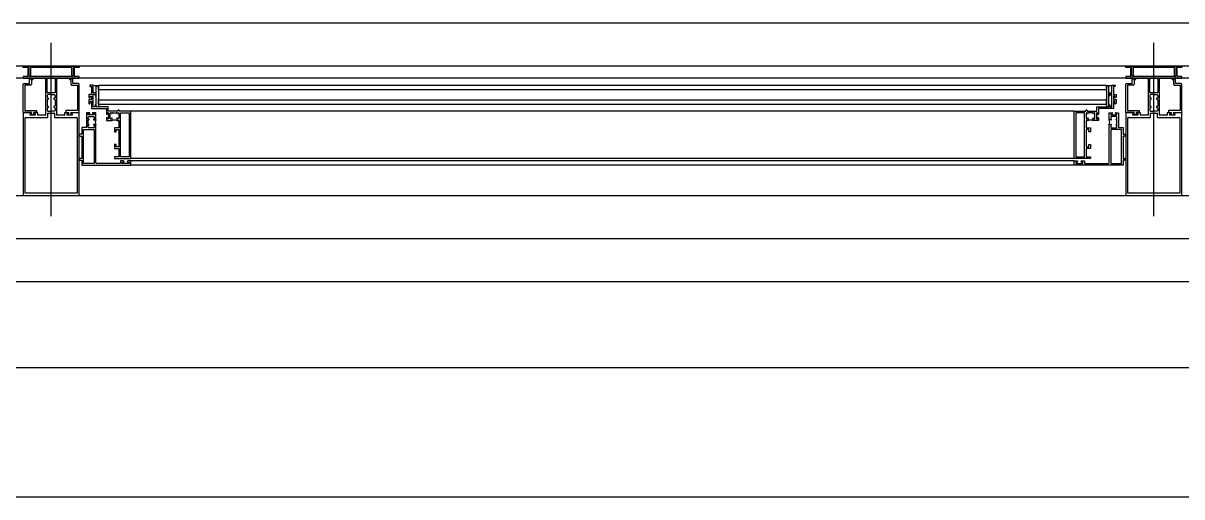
# Model space of a CAD drawing. Header units: millimetres. Extents: x 0 to 356400, y 0 to 68257.
# Drawn here: x 110086.1 to 110139.9, y 7295.9 to 7317.9 of the extents above; entities that cross this region are included whole.
import ezdxf

# ---------------------------------------------------------------- set-up
doc = ezdxf.new("R2010")
doc.units = ezdxf.units.MM
doc.header["$LTSCALE"] = 75
doc.layers.add('8', color=8, linetype='Continuous')

# ---------------------------------------------------------------- blocks, each defined once
blk = doc.blocks.new('G$C7369CDF7')
at = {"layer": '8'}
for p, q in [((1230.3, 85650), (1230.3, 9550)), ((1530.3, 10660), (1530.3, 38660)), ((1780.3, 21690), (1780.3, 28410)), ((1230.3, 28260), (1230.3, 21840)), ((1480.3, 21840), (1480.3, 28260)), ((1630.3, 28260), (1630.3, 21840)), ((1280.3, 26937.5), (1280.3, 21915)), ((1294.3, 26937.5), (1294.3, 21915)), ((1430.3, 21915), (1430.3, 26937.5)), ((1280.3, 24410), (1280.3, 24442.5)), ((1280.3, 24442.5), (1281.8, 24442.5)), ((1281.8, 24442.5), (1281.8, 24436)), ((1294.3, 24442.5), (1292.3, 24442.5)), ((1292.3, 24442.5), (1292.3, 24437.6)), ((1294.3, 24432.5), (1294.3, 24442.5)), ((1300.3, 24441.5), (1300.3, 24435)), ((1334, 24442.5), (1301.3, 24442.5)), ((1302.3, 24434), (1302.3, 24440.5)), ((1302.3, 24440.5), (1331.7, 24440.5)), ((1331.7, 24440.5), (1331.7, 24427)), ((1334, 24433), (1334, 24442.5)), ((1430.3, 24442.5), (1334.3, 24442.5)), ((1334.3, 24442.5), (1334.3, 24433.6)), ((1339.8, 24414.5), (1339.8, 24439.5)), ((1340.3, 24440), (1427.8, 24440)), ((1427.8, 24440), (1427.8, 24380)), ((1430.3, 24377.5), (1430.3, 24442.5)), ((1281.8, 24433.5), (1281.8, 24386)), ((1282.3, 24435.5), (1291.2, 24435.5)), ((1291.2, 24434), (1282.3, 24434)), ((1291.8, 24437.1), (1283.5, 24437.1)), ((1283.5, 24435.6), (1291.8, 24435.6)), ((1292.3, 24435.1), (1292.3, 24410)), ((1295, 24432.5), (1294.3, 24432.5)), ((1294.3, 24417.5), (1294.3, 24431)), ((1294.3, 24431), (1295, 24431)), ((1300.3, 24435), (1294.8, 24435)), ((1294.8, 24435), (1294.8, 24433)), ((1294.8, 24433), (1301.3, 24433)), ((1331.7, 24427), (1334, 24427)), ((1334, 24427), (1334, 24430)), ((1334.3, 24429.5), (1334.3, 24426)), ((1334.8, 24425.5), (1336.8, 24425.5)), ((1335.4, 24433.6), (1335.4, 24434.5)), ((1335.4, 24434.5), (1337, 24434.5)), ((1335.4, 24433.8), (1335.4, 24433)), ((1335.4, 24430), (1335.4, 24429.1)), ((1335.4, 24428.5), (1335.4, 24429.5)), ((1337, 24428.5), (1335.4, 24428.5)), ((1336.4, 24434.3), (1335.9, 24434.3)), ((1335.9, 24428.6), (1336.4, 24428.6)), ((1336.9, 24429.1), (1336.9, 24433.8)), ((1337, 24434.5), (1337, 24428.5)), ((1294.3, 24405.5), (1294.3, 24414.5)), ((1294.3, 24414.5), (1311.3, 24414.5)), ((1322.5, 24416.5), (1295.3, 24416.5)), ((1311.3, 24414.5), (1311.3, 24410)), ((1313.3, 24410), (1313.3, 24413.7)), ((1314.1, 24414.5), (1316.8, 24414.5)), ((1317.3, 24414), (1317.3, 24413.8)), ((1318.8, 24413.8), (1318.8, 24414)), ((1319.3, 24414.5), (1326.3, 24414.5)), ((1322.8, 24416.2), (1322.5, 24416.5)), ((1323.1, 24416.5), (1322.8, 24416.2)), ((1336.8, 24416.5), (1323.1, 24416.5)), ((1326.8, 24414), (1326.8, 24413.8)), ((1328.3, 24413.8), (1328.3, 24414)), ((1328.8, 24414.5), (1331.5, 24414.5)), ((1332.3, 24413.7), (1332.3, 24410)), ((1334.8, 24410), (1334.8, 24413.5)), ((1335.3, 24414), (1339.3, 24414)), ((1337.3, 24425), (1337.3, 24417)), ((1454.5, 24410), (1253.2, 24410)), ((1280.3, 24377.5), (1280.3, 24410)), ((1292.3, 24410), (1292.3, 24384.9)), ((1311.3, 24405.5), (1294.3, 24405.5)), ((1294.3, 24389), (1294.3, 24402.5)), ((1295.3, 24403.5), (1322.5, 24403.5)), ((1311.3, 24410), (1311.3, 24405.5)), ((1313.3, 24410), (1313.3, 24406.3)), ((1314.1, 24405.5), (1316.8, 24405.5)), ((1317.3, 24406), (1317.3, 24406.3)), ((1318.8, 24406.3), (1318.8, 24406)), ((1319.3, 24405.5), (1326.3, 24405.5)), ((1322.5, 24403.5), (1322.8, 24403.8)), ((1322.8, 24403.8), (1323.1, 24403.5)), ((1323.1, 24403.5), (1336.8, 24403.5)), ((1326.8, 24406), (1326.8, 24406.3)), ((1328.3, 24406.3), (1328.3, 24406)), ((1328.8, 24405.5), (1331.5, 24405.5)), ((1332.3, 24406.3), (1332.3, 24410)), ((1334.8, 24406.5), (1334.8, 24410)), ((1339.3, 24406), (1335.3, 24406)), ((1337.3, 24403), (1337.3, 24395)), ((1339.8, 24380.5), (1339.8, 24405.5)), ((1281.8, 24386), (1291.2, 24386)), ((1295, 24389), (1294.3, 24389)), ((1294.3, 24377.5), (1294.3, 24387.5)), ((1294.3, 24387.5), (1295, 24387.5)), ((1294.8, 24385), (1294.8, 24387)), ((1294.8, 24387), (1301.3, 24387)), ((1300.3, 24385), (1294.8, 24385)), ((1300.3, 24378.5), (1300.3, 24385)), ((1302.3, 24386), (1302.3, 24379.5)), ((1331.7, 24379.5), (1331.7, 24393)), ((1331.7, 24393), (1334, 24393)), ((1334, 24393), (1334, 24390)), ((1334, 24387), (1334, 24377.5)), ((1334.3, 24394), (1334.3, 24390.6)), ((1334.3, 24386.5), (1334.3, 24377.5)), ((1336.8, 24394.5), (1334.8, 24394.5)), ((1335.4, 24390.6), (1335.4, 24391.5)), ((1335.4, 24391.5), (1337, 24391.5)), ((1335.4, 24390), (1335.4, 24390.9)), ((1335.4, 24386.2), (1335.4, 24387)), ((1335.4, 24385.5), (1335.4, 24386.5)), ((1337, 24385.5), (1335.4, 24385.5)), ((1335.9, 24391.4), (1336.4, 24391.4)), ((1336.4, 24385.7), (1335.9, 24385.7)), ((1336.9, 24390.9), (1336.9, 24386.2)), ((1337, 24391.5), (1337, 24385.5)), ((1281.8, 24377.5), (1280.3, 24377.5)), ((1281.8, 24384), (1281.8, 24377.5)), ((1291.2, 24384.5), (1282.3, 24384.5)), ((1291.8, 24384.4), (1283.5, 24384.4)), ((1283.5, 24382.9), (1291.8, 24382.9)), ((1292.3, 24382.4), (1292.3, 24377.5)), ((1292.3, 24377.5), (1294.3, 24377.5)), ((1334, 24377.5), (1301.3, 24377.5)), ((1302.3, 24379.5), (1331.7, 24379.5)), ((1334.3, 24377.5), (1430.3, 24377.5)), ((1427.8, 24380), (1340.3, 24380)), ((1351.3, 24369.5), (1351.3, 24374.5)), ((1351.3, 24374.5), (1359.3, 24374.5)), ((1353.8, 24372.5), (1353.8, 24360)), ((1393.3, 24372.5), (1353.8, 24372.5)), ((1359.3, 24374.5), (1359.3, 24376.5)), ((1361.3, 24376.5), (1361.3, 24374.5)), ((1361.3, 24374.5), (1387.3, 24374.5)), ((1387.3, 24374.5), (1387.3, 24376.5)), ((1389.3, 24376.5), (1389.3, 24374.5)), ((1389.3, 24374.5), (1395.3, 24374.5)), ((1393.3, 24360), (1393.3, 24372.5)), ((1395.3, 24374.5), (1395.3, 24317.5)), ((1302.3, 24361.1), (1302.3, 24365)), ((1311.3, 24361.1), (1302.3, 24361.1)), ((1302.6, 24365.3), (1303.5, 24365.3)), ((1303.8, 24365), (1303.8, 24363.1)), ((1303.8, 24363.1), (1313.1, 24363.1)), ((1311.3, 24357.6), (1311.3, 24361.1)), ((1327.3, 24361.1), (1312.6, 24361.1)), ((1312.6, 24361.1), (1312.6, 24358.9)), ((1312.6, 24358.9), (1314.6, 24358.9)), ((1313.1, 24363.1), (1313.1, 24366.3)), ((1313.1, 24366.3), (1316.1, 24366.3)), ((1314.6, 24358.9), (1314.6, 24357.6)), ((1316.1, 24364.6), (1315.1, 24364.6)), ((1315.1, 24364.6), (1315.1, 24363.1)), ((1315.1, 24363.1), (1316.6, 24363.1)), ((1316.6, 24365.8), (1316.6, 24365.1)), ((1316.6, 24363.1), (1318.8, 24363.1)), ((1318.8, 24363.1), (1318.8, 24366.3)), ((1318.8, 24366.3), (1323.3, 24366.3)), ((1323.3, 24364.6), (1320.8, 24364.6)), ((1320.8, 24364.6), (1320.8, 24363.1)), ((1320.8, 24363.1), (1329.3, 24363.1)), ((1323.8, 24365.8), (1323.8, 24365.1)), ((1325.3, 24357.6), (1325.3, 24358.9)), ((1325.3, 24358.9), (1327.3, 24358.9)), ((1327.3, 24358.9), (1327.3, 24361.1)), ((1329.3, 24363.1), (1329.3, 24345.7)), ((1334.3, 24365.5), (1334.3, 24369)), ((1334.3, 24369), (1345, 24369)), ((1334.3, 24358), (1334.3, 24361.5)), ((1342.2, 24358), (1334.3, 24358)), ((1334.8, 24362), (1334.8, 24362)), ((1336.8, 24367), (1335.3, 24367)), ((1335.3, 24367), (1335.3, 24365.5)), ((1335.3, 24361.5), (1335.3, 24360)), ((1335.3, 24360), (1336.8, 24360)), ((1336.8, 24360), (1336.8, 24367)), ((1338.8, 24366.5), (1338.8, 24360.5)), ((1341.7, 24367), (1339.3, 24367)), ((1339.3, 24360), (1341.7, 24360)), ((1341.7, 24366.5), (1341.7, 24367)), ((1341.7, 24360), (1341.7, 24360.5)), ((1347.9, 24367), (1342.7, 24367)), ((1342.7, 24367), (1342.7, 24366.5)), ((1342.7, 24360.5), (1342.7, 24358.5)), ((1345, 24369), (1345.3, 24368.7)), ((1345.3, 24368.7), (1345.6, 24369)), ((1345.6, 24369), (1350.8, 24369)), ((1347.9, 24366.5), (1347.9, 24367)), ((1347.9, 24358.5), (1347.9, 24360.5)), ((1392.3, 24358), (1348.4, 24358)), ((1351.3, 24367), (1348.9, 24367)), ((1348.9, 24367), (1348.9, 24366.5)), ((1348.9, 24360.5), (1348.9, 24360)), ((1348.9, 24360), (1351.3, 24360)), ((1351.8, 24360.5), (1351.8, 24366.5)), ((1353.8, 24360), (1393.3, 24360)), ((1302.3, 23184.9), (1302.3, 24355.1)), ((1307.3, 24355.1), (1302.3, 24355.1)), ((1327.3, 24357.6), (1303.3, 24357.6)), ((1303.3, 24357.6), (1303.3, 24355.1)), ((1303.3, 24355.1), (1327.3, 24355.1)), ((1307.3, 23184.9), (1307.3, 24355.1)), ((1314.6, 24357.6), (1311.3, 24357.6)), ((1324.3, 24355.1), (1318.3, 24355.1)), ((1319.3, 23184.9), (1319.3, 24355.1)), ((1324.3, 23184.9), (1324.3, 24355.1)), ((1327.3, 24357.6), (1325.3, 24357.6)), ((1327.3, 24355.1), (1327.3, 24357.6)), ((1327.3, 24343.7), (1327.3, 24357.6)), ((1329.3, 24345.7), (1335.8, 24345.7)), ((1335.8, 24344.7), (1334.9, 24344.7)), ((1340.2, 24345.7), (1343.3, 24345.7)), ((1341.1, 24344.7), (1340.2, 24344.7)), ((1343.3, 24345.7), (1343.3, 24339.6)), ((1393.3, 24329.5), (1393.3, 24357)), ((1332.3, 24343.7), (1327.3, 24343.7)), ((1331.8, 24332.5), (1332.3, 24332.5)), ((1332.3, 24336.8), (1332.3, 24343.7)), ((1332.6, 24336.5), (1332.3, 24336.8)), ((1332.3, 24336.2), (1332.6, 24336.5)), ((1332.3, 24332.5), (1332.3, 24336.2)), ((1334.3, 24340.9), (1334.3, 24340.6)), ((1334.3, 24338.6), (1334.3, 24334.4)), ((1334.3, 24332.4), (1334.3, 24332.1)), ((1334.9, 24343.5), (1341.1, 24343.5)), ((1340.7, 24341.5), (1334.9, 24341.5)), ((1334.9, 24331.5), (1340.7, 24331.5)), ((1342.8, 24339.1), (1340.8, 24339.1)), ((1340.8, 24333.9), (1342.8, 24333.9)), ((1341.3, 24340.6), (1341.3, 24340.9)), ((1341.3, 24332.1), (1341.3, 24332.4)), ((1343.3, 24333.4), (1343.3, 24331.5)), ((1343.3, 24331.5), (1351.8, 24331.5)), ((1351.8, 24331.5), (1351.8, 24336.5)), ((1351.8, 24336.5), (1356.3, 24336.5)), ((1356.3, 24334.5), (1353.8, 24334.5)), ((1353.8, 24334.5), (1353.8, 24331.5)), ((1353.8, 24331.5), (1373.8, 24331.5)), ((1356.3, 24336.5), (1356.3, 24334.5)), ((1371.3, 24334.5), (1371.3, 24336.5)), ((1371.3, 24336.5), (1375.8, 24336.5)), ((1373.8, 24334.5), (1371.3, 24334.5)), ((1373.8, 24331.5), (1373.8, 24334.5)), ((1375.8, 24336.5), (1375.8, 24331.5)), ((1375.8, 24331.5), (1385.3, 24331.5)), ((1385.3, 24331.5), (1385.3, 24336.5)), ((1385.3, 24336.5), (1387.3, 24336.5)), ((1387.3, 24336.5), (1387.3, 24317.5)), ((1332.3, 24331), (1331.8, 24331)), ((1332.3, 24317.5), (1332.3, 24331)), ((1385.3, 24329.5), (1334.3, 24329.5)), ((1334.3, 24329.5), (1334.3, 24319.5)), ((1334.3, 24319.5), (1385.3, 24319.5)), ((1385.3, 24319.5), (1385.3, 24329.5)), ((1390.3, 24326), (1390.3, 24329.5)), ((1390.3, 24329.5), (1393.3, 24329.5)), ((1390.3, 24317.5), (1390.3, 24321)), ((1393.3, 24327.5), (1391.8, 24327.5)), ((1391.8, 24327.5), (1391.8, 24326)), ((1391.8, 24321), (1391.8, 24319.5)), ((1391.8, 24319.5), (1393.3, 24319.5)), ((1393.3, 24319.5), (1393.3, 24327.5)), ((1332.3, 24317.5), (1332.3, 23222.5)), ((1387.3, 24317.5), (1332.3, 24317.5)), ((1387.3, 24317.5), (1387.3, 23222.5)), ((1390.3, 24317.5), (1390.3, 23222.5)), ((1395.3, 24317.5), (1390.3, 24317.5)), ((1395.3, 24317.5), (1395.3, 23222.5)), ((1387.3, 23222.5), (1332.3, 23222.5)), ((1332.3, 23222.5), (1332.3, 23209)), ((1334.3, 23210.5), (1334.3, 23220.5)), ((1334.3, 23220.5), (1385.3, 23220.5)), ((1385.3, 23220.5), (1385.3, 23210.5)), ((1387.3, 23203.5), (1387.3, 23222.5)), ((1390.3, 23222.5), (1390.3, 23219)), ((1395.3, 23222.5), (1390.3, 23222.5)), ((1391.8, 23219), (1391.8, 23220.5)), ((1391.8, 23220.5), (1393.3, 23220.5)), ((1393.3, 23220.5), (1393.3, 23212.5)), ((1395.3, 23165.5), (1395.3, 23222.5)), ((1332.3, 23209), (1331.8, 23209)), ((1331.8, 23207.5), (1332.3, 23207.5)), ((1332.3, 23207.5), (1332.3, 23203.8)), ((1332.3, 23203.8), (1332.6, 23203.5)), ((1332.6, 23203.5), (1332.3, 23203.2)), ((1332.3, 23203.2), (1332.3, 23196.3)), ((1385.3, 23210.5), (1334.3, 23210.5)), ((1334.3, 23207.6), (1334.3, 23207.9)), ((1334.3, 23201.4), (1334.3, 23205.6)), ((1334.9, 23208.5), (1340.7, 23208.5)), ((1340.8, 23206.1), (1342.8, 23206.1)), ((1341.3, 23207.9), (1341.3, 23207.6)), ((1343.3, 23206.6), (1343.3, 23208.5)), ((1343.3, 23208.5), (1351.8, 23208.5)), ((1351.8, 23208.5), (1351.8, 23203.5)), ((1351.8, 23203.5), (1356.3, 23203.5)), ((1353.8, 23205.5), (1353.8, 23208.5)), ((1353.8, 23208.5), (1373.8, 23208.5)), ((1356.3, 23205.5), (1353.8, 23205.5)), ((1356.3, 23203.5), (1356.3, 23205.5)), ((1373.8, 23205.5), (1371.3, 23205.5)), ((1371.3, 23205.5), (1371.3, 23203.5)), ((1371.3, 23203.5), (1375.8, 23203.5)), ((1373.8, 23208.5), (1373.8, 23205.5)), ((1375.8, 23203.5), (1375.8, 23208.5)), ((1375.8, 23208.5), (1385.3, 23208.5)), ((1385.3, 23208.5), (1385.3, 23203.5)), ((1385.3, 23203.5), (1387.3, 23203.5)), ((1390.3, 23214), (1390.3, 23210.5)), ((1390.3, 23210.5), (1393.3, 23210.5)), ((1391.8, 23212.5), (1391.8, 23214)), ((1393.3, 23212.5), (1391.8, 23212.5)), ((1393.3, 23210.5), (1393.3, 23183)), ((1332.3, 23196.3), (1327.3, 23196.3)), ((1327.3, 23196.3), (1327.3, 23182.4)), ((1329.3, 23176.9), (1329.3, 23194.3)), ((1329.3, 23194.3), (1335.8, 23194.3)), ((1334.3, 23199.1), (1334.3, 23199.4)), ((1340.7, 23198.5), (1334.9, 23198.5)), ((1334.9, 23196.5), (1341.1, 23196.5)), ((1335.8, 23195.3), (1334.9, 23195.3)), ((1341.1, 23195.3), (1340.2, 23195.3)), ((1340.2, 23194.3), (1343.3, 23194.3)), ((1342.8, 23200.9), (1340.8, 23200.9)), ((1341.3, 23199.4), (1341.3, 23199.1)), ((1343.3, 23194.3), (1343.3, 23200.4)), ((1307.3, 23184.9), (1302.3, 23184.9)), ((1311.3, 23178.9), (1302.3, 23178.9)), ((1302.3, 23178.9), (1302.3, 23175)), ((1302.6, 23174.7), (1303.5, 23174.7)), ((1303.3, 23184.9), (1327.3, 23184.9)), ((1303.3, 23182.4), (1303.3, 23184.9)), ((1327.3, 23182.4), (1303.3, 23182.4)), ((1303.8, 23175), (1303.8, 23176.9)), ((1303.8, 23176.9), (1313.1, 23176.9)), ((1314.6, 23182.4), (1311.3, 23182.4)), ((1311.3, 23182.4), (1311.3, 23178.9)), ((1312.6, 23178.9), (1312.6, 23181.1)), ((1312.6, 23181.1), (1314.6, 23181.1)), ((1327.3, 23178.9), (1312.6, 23178.9)), ((1313.1, 23176.9), (1313.1, 23173.7)), ((1314.6, 23181.1), (1314.6, 23182.4)), ((1315.1, 23175.4), (1315.1, 23176.9)), ((1315.1, 23176.9), (1316.6, 23176.9)), ((1316.1, 23175.4), (1315.1, 23175.4)), ((1316.6, 23176.9), (1318.8, 23176.9)), ((1316.6, 23174.2), (1316.6, 23174.9)), ((1324.3, 23184.9), (1318.3, 23184.9)), ((1318.8, 23176.9), (1318.8, 23173.7)), ((1320.8, 23175.4), (1320.8, 23176.9)), ((1320.8, 23176.9), (1329.3, 23176.9)), ((1323.3, 23175.4), (1320.8, 23175.4)), ((1323.8, 23174.2), (1323.8, 23174.9)), ((1327.3, 23182.4), (1325.3, 23182.4)), ((1325.3, 23182.4), (1325.3, 23181.1)), ((1325.3, 23181.1), (1327.3, 23181.1)), ((1327.3, 23184.9), (1327.3, 23182.4)), ((1327.3, 23181.1), (1327.3, 23178.9)), ((1342.2, 23182), (1334.3, 23182)), ((1334.3, 23182), (1334.3, 23178.5)), ((1334.3, 23174.5), (1334.3, 23171)), ((1334.8, 23178), (1334.8, 23178)), ((1335.3, 23178.5), (1335.3, 23180)), ((1335.3, 23180), (1336.8, 23180)), ((1335.3, 23173), (1335.3, 23174.5)), ((1336.8, 23180), (1336.8, 23173)), ((1338.8, 23173.5), (1338.8, 23179.5)), ((1339.3, 23180), (1341.7, 23180)), ((1341.7, 23180), (1341.7, 23179.5)), ((1342.7, 23179.5), (1342.7, 23181.5)), ((1347.9, 23181.5), (1347.9, 23179.5)), ((1392.3, 23182), (1348.4, 23182)), ((1348.9, 23179.5), (1348.9, 23180)), ((1348.9, 23180), (1351.3, 23180)), ((1351.8, 23179.5), (1351.8, 23173.5)), ((1353.8, 23167.5), (1353.8, 23180)), ((1353.8, 23180), (1393.3, 23180)), ((1393.3, 23180), (1393.3, 23167.5)), ((1280.3, 23130), (1280.3, 23162.5)), ((1280.3, 23162.5), (1281.8, 23162.5)), ((1281.8, 23162.5), (1281.8, 23156)), ((1294.3, 23162.5), (1292.3, 23162.5)), ((1292.3, 23162.5), (1292.3, 23157.6)), ((1294.3, 23152.5), (1294.3, 23162.5)), ((1300.3, 23161.5), (1300.3, 23155)), ((1334, 23162.5), (1301.3, 23162.5)), ((1313.1, 23173.7), (1316.1, 23173.7)), ((1318.8, 23173.7), (1323.3, 23173.7)), ((1334, 23153), (1334, 23162.5)), ((1334.3, 23171), (1345, 23171)), ((1430.3, 23162.5), (1334.3, 23162.5)), ((1334.3, 23162.5), (1334.3, 23153.6)), ((1336.8, 23173), (1335.3, 23173)), ((1341.7, 23173), (1339.3, 23173)), ((1341.7, 23173.5), (1341.7, 23173)), ((1342.7, 23173), (1342.7, 23173.5)), ((1347.9, 23173), (1342.7, 23173)), ((1345, 23171), (1345.3, 23171.3)), ((1345.3, 23171.3), (1345.6, 23171)), ((1345.6, 23171), (1350.8, 23171)), ((1347.9, 23173.5), (1347.9, 23173)), ((1348.9, 23173), (1348.9, 23173.5)), ((1351.3, 23173), (1348.9, 23173)), ((1351.3, 23170.5), (1351.3, 23165.5)), ((1351.3, 23165.5), (1359.3, 23165.5)), ((1393.3, 23167.5), (1353.8, 23167.5)), ((1359.3, 23165.5), (1359.3, 23163.5)), ((1361.3, 23163.5), (1361.3, 23165.5)), ((1361.3, 23165.5), (1387.3, 23165.5)), ((1387.3, 23165.5), (1387.3, 23163.5)), ((1389.3, 23163.5), (1389.3, 23165.5)), ((1389.3, 23165.5), (1395.3, 23165.5)), ((1430.3, 23097.5), (1430.3, 23162.5)), ((1281.8, 23153.5), (1281.8, 23106)), ((1282.3, 23155.5), (1291.2, 23155.5)), ((1291.2, 23154), (1282.3, 23154)), ((1291.8, 23157.1), (1283.5, 23157.1)), ((1283.5, 23155.6), (1291.8, 23155.6)), ((1292.3, 23155.1), (1292.3, 23130)), ((1295, 23152.5), (1294.3, 23152.5)), ((1294.3, 23137.5), (1294.3, 23151)), ((1294.3, 23151), (1295, 23151)), ((1300.3, 23155), (1294.8, 23155)), ((1294.8, 23155), (1294.8, 23153)), ((1294.8, 23153), (1301.3, 23153)), ((1302.3, 23154), (1302.3, 23160.5)), ((1302.3, 23160.5), (1331.7, 23160.5)), ((1331.7, 23160.5), (1331.7, 23147)), ((1334, 23147), (1334, 23150)), ((1334.3, 23149.5), (1334.3, 23146)), ((1335.4, 23153.6), (1335.4, 23154.5)), ((1335.4, 23154.5), (1337, 23154.5)), ((1335.4, 23153.8), (1335.4, 23153)), ((1335.4, 23150), (1335.4, 23149.1)), ((1335.4, 23148.5), (1335.4, 23149.5)), ((1337, 23148.5), (1335.4, 23148.5)), ((1336.4, 23154.3), (1335.9, 23154.3)), ((1335.9, 23148.6), (1336.4, 23148.6)), ((1336.9, 23149.1), (1336.9, 23153.8)), ((1337, 23154.5), (1337, 23148.5)), ((1339.8, 23134.5), (1339.8, 23159.5)), ((1340.3, 23160), (1427.8, 23160)), ((1427.8, 23160), (1427.8, 23100)), ((1294.3, 23125.5), (1294.3, 23134.5)), ((1294.3, 23134.5), (1311.3, 23134.5)), ((1322.5, 23136.5), (1295.3, 23136.5)), ((1311.3, 23134.5), (1311.3, 23130)), ((1314.1, 23134.5), (1316.8, 23134.5)), ((1319.3, 23134.5), (1326.3, 23134.5)), ((1322.8, 23136.2), (1322.5, 23136.5)), ((1323.1, 23136.5), (1322.8, 23136.2)), ((1336.8, 23136.5), (1323.1, 23136.5)), ((1328.8, 23134.5), (1331.5, 23134.5)), ((1331.7, 23147), (1334, 23147)), ((1334.8, 23145.5), (1336.8, 23145.5)), ((1337.3, 23145), (1337.3, 23137)), ((1454.5, 23130), (1253.2, 23130)), ((1280.3, 23097.5), (1280.3, 23130)), ((1292.3, 23130), (1292.3, 23104.9)), ((1311.3, 23125.5), (1294.3, 23125.5)), ((1294.3, 23109), (1294.3, 23122.5)), ((1295.3, 23123.5), (1322.5, 23123.5)), ((1311.3, 23130), (1311.3, 23125.5)), ((1313.3, 23130), (1313.3, 23133.7)), ((1313.3, 23130), (1313.3, 23126.3)), ((1314.1, 23125.5), (1316.8, 23125.5)), ((1317.3, 23134), (1317.3, 23133.8)), ((1317.3, 23126), (1317.3, 23126.3)), ((1318.8, 23133.8), (1318.8, 23134)), ((1318.8, 23126.3), (1318.8, 23126)), ((1319.3, 23125.5), (1326.3, 23125.5)), ((1322.5, 23123.5), (1322.8, 23123.8)), ((1322.8, 23123.8), (1323.1, 23123.5)), ((1323.1, 23123.5), (1336.8, 23123.5)), ((1326.8, 23134), (1326.8, 23133.8)), ((1326.8, 23126), (1326.8, 23126.3)), ((1328.3, 23133.8), (1328.3, 23134)), ((1328.3, 23126.3), (1328.3, 23126)), ((1328.8, 23125.5), (1331.5, 23125.5)), ((1332.3, 23133.7), (1332.3, 23130)), ((1332.3, 23126.3), (1332.3, 23130)), ((1334.8, 23130), (1334.8, 23133.5)), ((1334.8, 23126.5), (1334.8, 23130)), ((1335.3, 23134), (1339.3, 23134)), ((1339.3, 23126), (1335.3, 23126)), ((1337.3, 23123), (1337.3, 23115)), ((1339.8, 23100.5), (1339.8, 23125.5)), ((1295, 23109), (1294.3, 23109)), ((1294.3, 23097.5), (1294.3, 23107.5)), ((1294.3, 23107.5), (1295, 23107.5)), ((1331.7, 23099.5), (1331.7, 23113)), ((1331.7, 23113), (1334, 23113)), ((1334, 23113), (1334, 23110)), ((1334.3, 23114), (1334.3, 23110.6)), ((1336.8, 23114.5), (1334.8, 23114.5)), ((1335.4, 23110.6), (1335.4, 23111.5)), ((1335.4, 23111.5), (1337, 23111.5)), ((1335.4, 23110), (1335.4, 23110.9)), ((1335.9, 23111.4), (1336.4, 23111.4)), ((1336.9, 23110.9), (1336.9, 23106.2)), ((1337, 23111.5), (1337, 23105.5)), ((1281.8, 23097.5), (1280.3, 23097.5)), ((1281.8, 23106), (1291.2, 23106)), ((1281.8, 23104), (1281.8, 23097.5)), ((1291.2, 23104.5), (1282.3, 23104.5)), ((1291.8, 23104.4), (1283.5, 23104.4)), ((1283.5, 23102.9), (1291.8, 23102.9)), ((1292.3, 23102.4), (1292.3, 23097.5)), ((1292.3, 23097.5), (1294.3, 23097.5)), ((1294.8, 23105), (1294.8, 23107)), ((1294.8, 23107), (1301.3, 23107)), ((1300.3, 23105), (1294.8, 23105)), ((1300.3, 23098.5), (1300.3, 23105)), ((1334, 23097.5), (1301.3, 23097.5)), ((1302.3, 23106), (1302.3, 23099.5)), ((1302.3, 23099.5), (1331.7, 23099.5)), ((1334, 23107), (1334, 23097.5)), ((1334.3, 23106.5), (1334.3, 23097.5)), ((1334.3, 23097.5), (1430.3, 23097.5)), ((1335.4, 23106.2), (1335.4, 23107)), ((1335.4, 23105.5), (1335.4, 23106.5)), ((1337, 23105.5), (1335.4, 23105.5)), ((1336.4, 23105.7), (1335.9, 23105.7)), ((1427.8, 23100), (1340.3, 23100))]:
    blk.add_line(p, q, dxfattribs=at)
for centre, radius, start, end in [((1301.3, 24441.5), 1, 90, 180), ((1340.3, 24439.5), 0.5, 90, 180), ((1282.3, 24436), 0.5, 180, 270), ((1282.3, 24433.5), 0.5, 90, 180), ((1283.5, 24436.4), 0.75, 90, 270), ((1291.2, 24434.8), 0.75, 270, 90), ((1291.8, 24437.6), 0.5, 270, 0), ((1291.8, 24435.1), 0.5, 0, 90), ((1295, 24431.8), 0.75, 270, 90), ((1301.3, 24434), 1, 270, 0), ((1334.7, 24433.3), 0.765, 200.2778, 339.7222), ((1334.7, 24429.7), 0.765, 20.2778, 159.7222), ((1334.8, 24433.6), 0.55, 180, 0), ((1334.8, 24429.5), 0.55, 0, 180), ((1334.8, 24426), 0.5, 180, 270), ((1335.9, 24433.8), 0.5, 90, 180), ((1335.9, 24429.1), 0.5, 180, 270), ((1336.4, 24433.8), 0.5, 0, 90), ((1336.4, 24429.1), 0.5, 270, 0), ((1336.8, 24425), 0.5, 0, 90), ((1295.3, 24417.5), 1, 180, 270), ((1314.1, 24413.7), 0.8, 90, 180), ((1316.8, 24414), 0.5, 0, 90), ((1318, 24413.8), 0.75, 180, 0), ((1319.3, 24414), 0.5, 90, 180), ((1326.3, 24414), 0.5, 0, 90), ((1327.5, 24413.8), 0.75, 180, 0), ((1328.8, 24414), 0.5, 90, 180), ((1331.5, 24413.7), 0.8, 360, 90), ((1335.3, 24413.5), 0.5, 90, 180), ((1336.8, 24417), 0.5, 270, 0), ((1339.3, 24414.5), 0.5, 270, 0), ((1295.3, 24402.5), 1, 90, 180), ((1314.1, 24406.3), 0.8, 180, 270), ((1316.8, 24406), 0.5, 270, 0), ((1318, 24406.3), 0.75, 0, 180), ((1319.3, 24406), 0.5, 180, 270), ((1326.3, 24406), 0.5, 270, 0), ((1327.5, 24406.3), 0.75, 0, 180), ((1328.8, 24406), 0.5, 180, 270), ((1331.5, 24406.3), 0.8, 270, 360), ((1335.3, 24406.5), 0.5, 180, 270), ((1336.8, 24403), 0.5, 0, 90), ((1339.3, 24405.5), 0.5, 0, 90), ((1291.2, 24385.3), 0.75, 270, 90), ((1291.8, 24384.9), 0.5, 270, 0), ((1295, 24388.3), 0.75, 270, 90), ((1301.3, 24386), 1, 0, 90), ((1334.7, 24390.3), 0.765, 200.2778, 339.7222), ((1334.7, 24386.7), 0.765, 20.2778, 159.7222), ((1334.8, 24394), 0.5, 90, 180), ((1334.8, 24390.6), 0.55, 180, 0), ((1334.8, 24386.5), 0.55, 0, 180), ((1335.9, 24390.9), 0.5, 90, 180), ((1335.9, 24386.2), 0.5, 180, 270), ((1336.4, 24390.9), 0.5, 0, 90), ((1336.4, 24386.2), 0.5, 270, 0), ((1336.8, 24395), 0.5, 270, 0), ((1282.3, 24384), 0.5, 90, 180), ((1283.5, 24383.7), 0.75, 90, 270), ((1291.8, 24382.4), 0.5, 0, 90), ((1301.3, 24378.5), 1, 180, 270), ((1340.3, 24380.5), 0.5, 180, 270), ((1360.3, 24376.5), 1, 90, 180), ((1360.3, 24376.5), 1, 0, 90), ((1388.3, 24376.5), 1, 90, 180), ((1388.3, 24376.5), 1, 0, 90), ((1302.6, 24365), 0.3, 90, 180), ((1294.4, 24358.1), 8.43, 339.237, 20.763), ((1303.5, 24365), 0.3, 0, 90), ((1316.1, 24365.8), 0.5, 0, 90), ((1316.1, 24365.1), 0.5, 270, 0), ((1323.3, 24365.8), 0.5, 0, 90), ((1323.3, 24365.1), 0.5, 270, 0), ((1334.8, 24365.5), 0.5, 180, 0), ((1334.8, 24361.5), 0.5, 90, 180), ((1334.8, 24361.5), 0.5, 360, 90), ((1339.3, 24366.5), 0.5, 90, 180), ((1339.3, 24360.5), 0.5, 180, 270), ((1342.2, 24366.5), 0.5, 180, 0), ((1342.2, 24360.5), 0.5, 0, 180), ((1342.2, 24358.5), 0.5, 270, 0), ((1345.3, 24352.7), 6.14, 63.4061, 116.5939), ((1348.4, 24366.5), 0.5, 180, 0), ((1348.4, 24360.5), 0.5, 0, 180), ((1348.4, 24358.5), 0.5, 180, 270), ((1350.8, 24369.5), 0.5, 270, 0), ((1351.3, 24366.5), 0.5, 0, 90), ((1351.3, 24360.5), 0.5, 270, 0), ((1392.3, 24357), 1, 0, 90), ((1334.9, 24344.1), 0.625, 90, 180), ((1335.8, 24345.2), 0.5, 0, 90), ((1335.8, 24345.2), 0.5, 270, 0), ((1340.2, 24345.2), 0.5, 90, 180), ((1340.2, 24345.2), 0.5, 180, 270), ((1341.1, 24344.1), 0.625, 0, 90), ((1331.8, 24331.7), 0.75, 90, 270), ((1334.9, 24344.1), 0.625, 180, 270), ((1334.9, 24340.9), 0.6, 90, 180), ((1334.8, 24340.6), 0.5, 180, 270), ((1334.8, 24338.6), 0.5, 90, 180), ((1334.8, 24334.4), 0.5, 180, 270), ((1334.8, 24332.4), 0.5, 90, 180), ((1334.9, 24332.1), 0.6, 180, 270), ((1334.8, 24339.6), 0.5, 270, 90), ((1334.8, 24333.4), 0.5, 270, 90), ((1340.8, 24339.6), 0.5, 90, 270), ((1340.8, 24333.4), 0.5, 90, 270), ((1340.7, 24340.9), 0.6, 0, 90), ((1340.7, 24332.1), 0.6, 270, 0), ((1340.8, 24340.6), 0.5, 270, 0), ((1340.8, 24332.4), 0.5, 0, 90), ((1341.1, 24344.1), 0.625, 270, 0), ((1352.6, 24336.5), 9.86, 163.8262, 196.1738), ((1342.8, 24339.6), 0.5, 270, 0), ((1342.8, 24333.4), 0.5, 0, 90), ((1391, 24326), 0.75, 180, 0), ((1391, 24321), 0.75, 0, 180), ((1391, 23219), 0.75, 180, 0), ((1391, 23214), 0.75, 0, 180), ((1331.8, 23208.3), 0.75, 90, 270), ((1334.9, 23207.9), 0.6, 90, 180), ((1334.8, 23207.6), 0.5, 180, 270), ((1334.8, 23205.6), 0.5, 90, 180), ((1334.8, 23201.4), 0.5, 180, 270), ((1334.8, 23206.6), 0.5, 270, 90), ((1340.8, 23206.6), 0.5, 90, 270), ((1340.7, 23207.9), 0.6, 360, 90), ((1340.8, 23207.6), 0.5, 270, 0), ((1352.6, 23203.5), 9.86, 163.8262, 196.1738), ((1342.8, 23206.6), 0.5, 270, 0), ((1334.8, 23199.4), 0.5, 90, 180), ((1334.9, 23199.1), 0.6, 180, 270), ((1334.9, 23195.9), 0.625, 90, 180), ((1334.9, 23195.9), 0.625, 180, 270), ((1334.8, 23200.4), 0.5, 270, 90), ((1335.8, 23194.8), 0.5, 0, 90), ((1335.8, 23194.8), 0.5, 270, 0), ((1340.2, 23194.8), 0.5, 90, 180), ((1340.2, 23194.8), 0.5, 180, 270), ((1340.8, 23200.4), 0.5, 90, 270), ((1340.7, 23199.1), 0.6, 270, 360), ((1340.8, 23199.4), 0.5, 0, 90), ((1341.1, 23195.9), 0.625, 0, 90), ((1341.1, 23195.9), 0.625, 270, 0), ((1342.8, 23200.4), 0.5, 0, 90), ((1294.4, 23181.9), 8.43, 339.237, 20.763), ((1302.6, 23175), 0.3, 180, 270), ((1303.5, 23175), 0.3, 270, 360), ((1316.1, 23174.9), 0.5, 0, 90), ((1323.3, 23174.9), 0.5, 0, 90), ((1334.8, 23178.5), 0.5, 180, 270), ((1334.8, 23174.5), 0.5, 0, 180), ((1334.8, 23178.5), 0.5, 270, 0), ((1339.3, 23179.5), 0.5, 90, 180), ((1342.2, 23179.5), 0.5, 180, 0), ((1342.2, 23181.5), 0.5, 0, 90), ((1345.3, 23187.3), 6.14, 243.4061, 296.5939), ((1348.4, 23181.5), 0.5, 90, 180), ((1348.4, 23179.5), 0.5, 180, 0), ((1351.3, 23179.5), 0.5, 0, 90), ((1392.3, 23183), 1, 270, 360), ((1301.3, 23161.5), 1, 90, 180), ((1316.1, 23174.2), 0.5, 270, 0), ((1323.3, 23174.2), 0.5, 270, 0), ((1339.3, 23173.5), 0.5, 180, 270), ((1342.2, 23173.5), 0.5, 0, 180), ((1348.4, 23173.5), 0.5, 0, 180), ((1350.8, 23170.5), 0.5, 0, 90), ((1351.3, 23173.5), 0.5, 270, 0), ((1360.3, 23163.5), 1, 180, 270), ((1360.3, 23163.5), 1, 270, 360), ((1388.3, 23163.5), 1, 180, 270), ((1388.3, 23163.5), 1, 270, 360), ((1282.3, 23156), 0.5, 180, 270), ((1282.3, 23153.5), 0.5, 90, 180), ((1283.5, 23156.4), 0.75, 90, 270), ((1291.2, 23154.8), 0.75, 270, 90), ((1291.8, 23157.6), 0.5, 270, 0), ((1291.8, 23155.1), 0.5, 0, 90), ((1295, 23151.8), 0.75, 270, 90), ((1301.3, 23154), 1, 270, 0), ((1334.7, 23153.3), 0.765, 200.2778, 339.7222), ((1334.7, 23149.7), 0.765, 20.2778, 159.7222), ((1334.8, 23153.6), 0.55, 180, 0), ((1334.8, 23149.5), 0.55, 0, 180), ((1335.9, 23153.8), 0.5, 90, 180), ((1335.9, 23149.1), 0.5, 180, 270), ((1336.4, 23153.8), 0.5, 0, 90), ((1336.4, 23149.1), 0.5, 270, 0), ((1340.3, 23159.5), 0.5, 90, 180), ((1295.3, 23137.5), 1, 180, 270), ((1314.1, 23133.7), 0.8, 90, 180), ((1316.8, 23134), 0.5, 0, 90), ((1319.3, 23134), 0.5, 90, 180), ((1326.3, 23134), 0.5, 0, 90), ((1328.8, 23134), 0.5, 90, 180), ((1331.5, 23133.7), 0.8, 0, 90), ((1334.8, 23146), 0.5, 180, 270), ((1336.8, 23145), 0.5, 0, 90), ((1336.8, 23137), 0.5, 270, 0), ((1339.3, 23134.5), 0.5, 270, 0), ((1295.3, 23122.5), 1, 90, 180), ((1314.1, 23126.3), 0.8, 180, 270), ((1316.8, 23126), 0.5, 270, 0), ((1318, 23133.8), 0.75, 180, 0), ((1318, 23126.3), 0.75, 0, 180), ((1319.3, 23126), 0.5, 180, 270), ((1326.3, 23126), 0.5, 270, 0), ((1327.5, 23133.8), 0.75, 180, 0), ((1327.5, 23126.3), 0.75, 0, 180), ((1328.8, 23126), 0.5, 180, 270), ((1331.5, 23126.3), 0.8, 270, 0), ((1335.3, 23133.5), 0.5, 90, 180), ((1335.3, 23126.5), 0.5, 180, 270), ((1336.8, 23123), 0.5, 0, 90), ((1339.3, 23125.5), 0.5, 0, 90), ((1295, 23108.3), 0.75, 270, 90), ((1334.7, 23110.3), 0.765, 200.2778, 339.7222), ((1334.7, 23106.7), 0.765, 20.2778, 159.7222), ((1334.8, 23114), 0.5, 90, 180), ((1334.8, 23110.6), 0.55, 180, 0), ((1335.9, 23110.9), 0.5, 90, 180), ((1336.4, 23110.9), 0.5, 0, 90), ((1336.8, 23115), 0.5, 270, 0), ((1282.3, 23104), 0.5, 90, 180), ((1283.5, 23103.7), 0.75, 90, 270), ((1291.2, 23105.3), 0.75, 270, 90), ((1291.8, 23104.9), 0.5, 270, 0), ((1291.8, 23102.4), 0.5, 0, 90), ((1301.3, 23098.5), 1, 180, 270), ((1301.3, 23106), 1, 0, 90), ((1334.8, 23106.5), 0.55, 0, 180), ((1335.9, 23106.2), 0.5, 180, 270), ((1336.4, 23106.2), 0.5, 270, 0), ((1340.3, 23100.5), 0.5, 180, 270)]:
    blk.add_arc(centre, radius, start, end, dxfattribs=at)

msp = doc.modelspace()

# ---------------------------------------------------------------- block references
at = {"xscale": 0.04000000000000001, "yscale": 0.04000000000000001, "zscale": 0.04000000000000001, "rotation": 270}
msp.add_blockref('G$C7369CDF7', (109162.169, 7367.091), dxfattribs=at)

doc.saveas('drawing.dxf')
